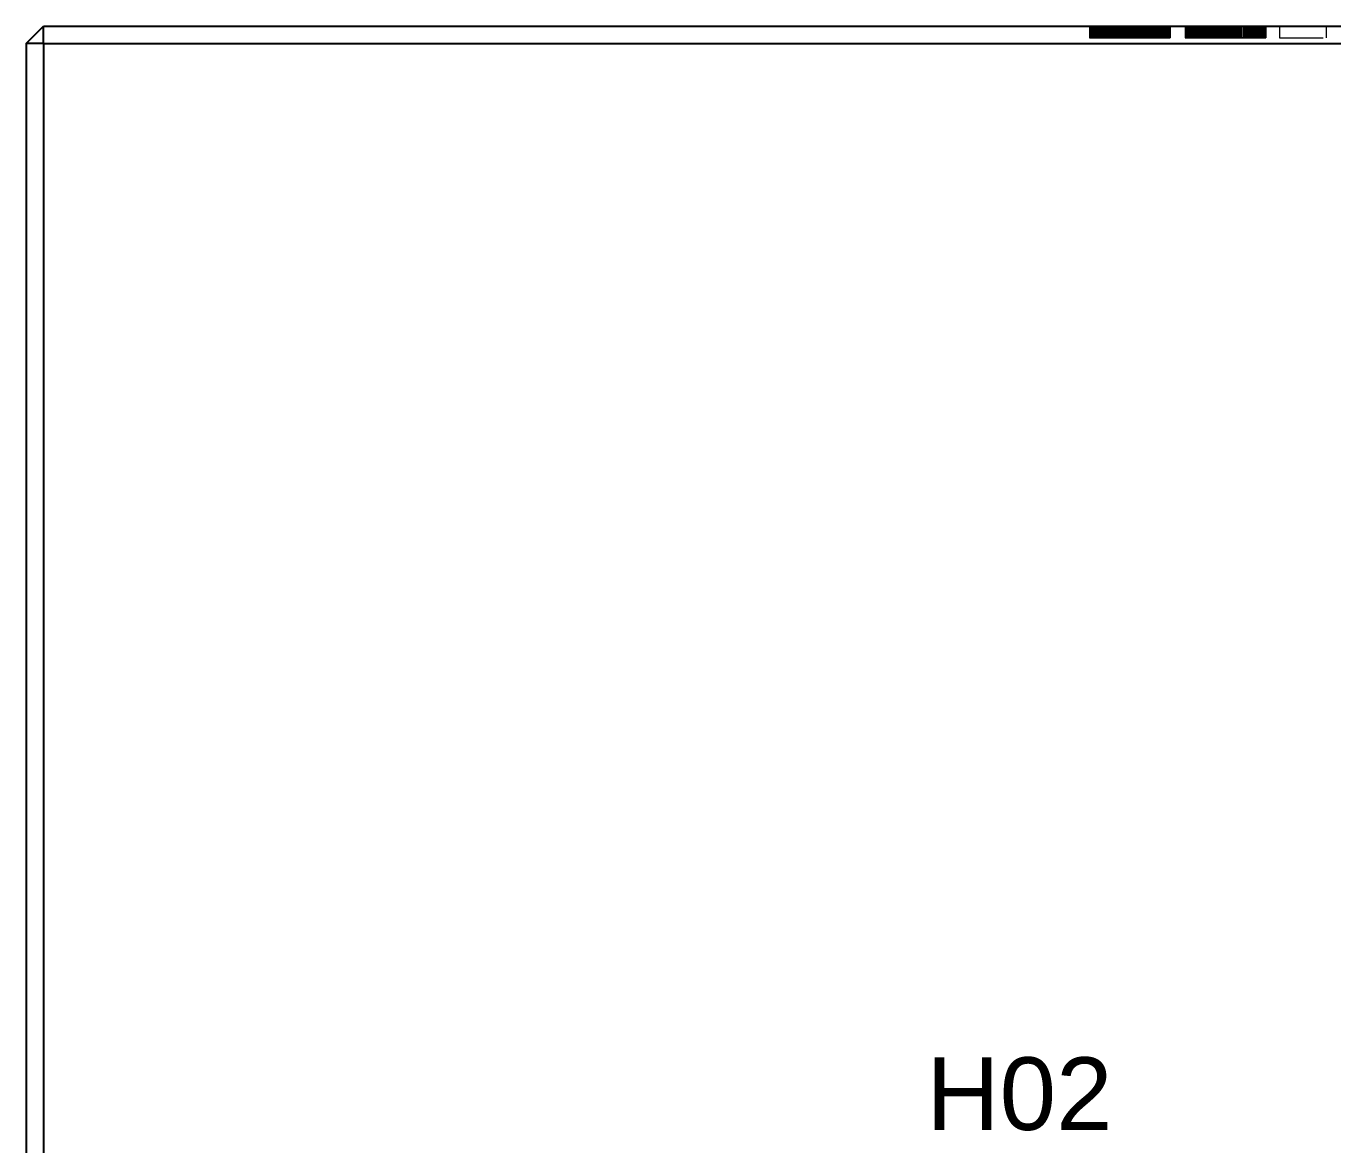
# Paper-space layout '04_孔表及加工说明' of a CAD drawing. Header units: millimetres. Extents: x 8 to 412, y 8 to 289.
# Drawn here: x 63.21 to 108.21, y 168.49 to 207 of the extents above; entities that cross this region are included whole.
import ezdxf

# ---------------------------------------------------------------- set-up
doc = ezdxf.new("R2010")
doc.units = ezdxf.units.MM
doc.linetypes.add('WP_HIDDEN', pattern=[2.3, 1.5, -0.8])
for name, color, linetype, lineweight in [('ANNOTATIONS', 7, 'CONTINUOUS', 18), ('HIDDEN', 7, 'WP_HIDDEN', 13), ('VISIBLE', 7, 'CONTINUOUS', 25)]:
    doc.layers.add(name, color=color, linetype=linetype, lineweight=lineweight)
doc.styles.add('CJK', font='Arial Unicode.ttf')

psp = doc.layouts.new('04_孔表及加工说明')

# ---------------------------------------------------------------- linework, layer by layer
at = {"layer": 'HIDDEN'}
for points in [[(99.826, 207), (100.348, 207)], [(99.834, 207), (99.826, 207)], [(99.826, 207), (99.826, 206.6)], [(99.844, 207), (99.834, 207)], [(99.834, 207), (99.834, 206.6)], [(99.857, 207), (99.844, 207)], [(99.844, 207), (99.844, 206.6)], [(99.872, 207), (99.857, 207)], [(99.857, 207), (99.857, 206.6)], [(99.89, 207), (99.872, 207)], [(99.872, 207), (99.872, 206.6)], [(99.878, 207), (99.906, 207)], [(100.4, 207), (99.878, 207)], [(99.878, 207), (99.878, 206.6)], [(99.91, 207), (99.89, 207)], [(99.89, 207), (99.89, 206.6)], [(99.906, 207), (99.941, 207)], [(99.906, 207), (99.906, 206.6)], [(99.932, 207), (99.91, 207)], [(99.91, 207), (99.91, 206.6)], [(99.958, 207), (99.932, 207)], [(99.932, 207), (99.932, 206.6)], [(99.941, 207), (99.962, 207)], [(99.941, 207), (99.941, 206.6)], [(99.985, 207), (99.958, 207)], [(99.958, 207), (99.958, 206.6)], [(99.962, 207), (99.984, 207)], [(99.962, 207), (99.962, 206.6)], [(99.984, 207), (100.009, 207)], [(99.984, 207), (99.984, 206.6)], [(100.015, 207), (99.985, 207)], [(99.985, 207), (99.985, 206.6)], [(100.009, 207), (100.035, 207)], [(100.009, 207), (100.009, 206.6)], [(100.048, 207), (100.015, 207)], [(100.015, 207), (100.015, 206.6)], [(100.035, 207), (100.063, 207)], [(100.035, 207), (100.035, 206.6)], [(100.083, 207), (100.048, 207)], [(100.048, 207), (100.048, 206.6)], [(100.063, 207), (100.093, 207)], [(100.063, 207), (100.063, 206.6)], [(100.12, 207), (100.083, 207)], [(100.083, 207), (100.083, 206.6)], [(100.093, 207), (100.125, 207)], [(100.093, 207), (100.093, 206.6)], [(100.16, 207), (100.12, 207)], [(100.12, 207), (100.12, 206.6)], [(100.125, 207), (100.159, 207)], [(100.125, 207), (100.125, 206.6)], [(100.159, 207), (100.194, 207)], [(100.159, 207), (100.159, 206.6)], [(100.203, 207), (100.16, 207)], [(100.16, 207), (100.16, 206.6)], [(100.194, 207), (100.232, 207)], [(100.194, 207), (100.194, 206.6)], [(100.248, 207), (100.203, 207)], [(100.203, 207), (100.203, 206.6)], [(100.232, 207), (100.272, 207)], [(100.232, 207), (100.232, 206.6)], [(100.295, 207), (100.248, 207)], [(100.248, 207), (100.248, 206.6)], [(100.272, 207), (100.313, 207)], [(100.272, 207), (100.272, 206.6)], [(100.343, 207), (100.295, 207)], [(100.295, 207), (100.295, 206.6)], [(100.313, 207), (100.356, 207)], [(100.313, 207), (100.313, 206.6)], [(100.393, 207), (100.343, 207)], [(100.343, 207), (100.343, 206.6)], [(100.348, 207), (100.372, 207)], [(100.348, 207), (100.348, 206.6)], [(100.356, 207), (100.4, 207)], [(100.356, 207), (100.356, 206.6)], [(100.372, 207), (100.401, 207)], [(100.372, 207), (100.372, 206.6)], [(100.444, 207), (100.393, 207)], [(100.393, 207), (100.393, 206.6)], [(100.4, 207), (100.446, 207)], [(100.417, 207), (100.4, 207)], [(100.4, 207), (100.4, 206.6)], [(100.4, 207), (100.4, 206.6)], [(100.401, 207), (100.433, 207)], [(100.401, 207), (100.401, 206.6)], [(100.438, 207), (100.417, 207)], [(100.417, 207), (100.417, 206.6)], [(100.433, 207), (100.469, 207)], [(100.433, 207), (100.433, 206.6)], [(100.464, 207), (100.438, 207)], [(100.438, 207), (100.438, 206.6)], [(100.497, 207), (100.444, 207)], [(100.444, 207), (100.444, 206.6)], [(100.446, 207), (100.493, 207)], [(100.446, 207), (100.446, 206.6)], [(100.494, 207), (100.464, 207)], [(100.464, 207), (100.464, 206.6)], [(100.469, 207), (100.509, 207)], [(100.469, 207), (100.469, 206.6)], [(100.493, 207), (100.541, 207)], [(100.493, 207), (100.493, 206.6)], [(100.529, 207), (100.494, 207)], [(100.494, 207), (100.494, 206.6)], [(100.552, 207), (100.497, 207)], [(100.497, 207), (100.497, 206.6)], [(100.509, 207), (100.554, 207)], [(100.509, 207), (100.509, 206.6)], [(100.568, 207), (100.529, 207)], [(100.529, 207), (100.529, 206.6)], [(100.541, 207), (100.591, 207)], [(100.541, 207), (100.541, 206.6)], [(100.608, 207), (100.552, 207)], [(100.552, 207), (100.552, 206.6)], [(100.554, 207), (100.602, 207)], [(100.554, 207), (100.554, 206.6)], [(100.612, 207), (100.568, 207)], [(100.568, 207), (100.568, 206.6)], [(100.591, 207), (100.641, 207)], [(100.591, 207), (100.591, 206.6)], [(100.602, 207), (100.654, 207)], [(100.602, 207), (100.602, 206.6)], [(100.665, 207), (100.608, 207)], [(100.608, 207), (100.608, 206.6)], [(100.661, 207), (100.612, 207)], [(100.612, 207), (100.612, 206.6)], [(100.641, 207), (100.693, 207)], [(100.641, 207), (100.641, 206.6)], [(100.654, 207), (100.709, 207)], [(100.654, 207), (100.654, 206.6)], [(100.713, 207), (100.661, 207)], [(100.661, 207), (100.661, 206.6)], [(100.724, 207), (100.665, 207)], [(100.665, 207), (100.665, 206.6)], [(100.693, 207), (100.747, 207)], [(100.693, 207), (100.693, 206.6)], [(100.709, 207), (100.767, 207)], [(100.709, 207), (100.709, 206.6)], [(100.769, 207), (100.713, 207)], [(100.713, 207), (100.713, 206.6)], [(100.784, 207), (100.724, 207)], [(100.724, 207), (100.724, 206.6)], [(100.747, 207), (100.801, 207)], [(100.747, 207), (100.747, 206.6)], [(100.767, 207), (100.829, 207)], [(100.767, 207), (100.767, 206.6)], [(100.827, 207), (100.769, 207)], [(100.769, 207), (100.769, 206.6)], [(100.846, 207), (100.784, 207)], [(100.784, 207), (100.784, 206.6)], [(100.801, 207), (100.857, 207)], [(100.801, 207), (100.801, 206.6)], [(100.889, 207), (100.827, 207)], [(100.827, 207), (100.827, 206.6)], [(100.829, 207), (100.893, 207)], [(100.829, 207), (100.829, 206.6)], [(100.909, 207), (100.846, 207)], [(100.846, 207), (100.846, 206.6)], [(100.855, 207), (100.913, 207)], [(100.961, 207), (100.855, 207)], [(100.855, 207), (100.855, 206.6)], [(100.857, 207), (100.915, 207)], [(100.857, 207), (100.857, 206.6)], [(100.954, 207), (100.889, 207)], [(100.889, 207), (100.889, 206.6)], [(100.893, 207), (100.96, 207)], [(100.893, 207), (100.893, 206.6)], [(100.974, 207), (100.909, 207)], [(100.909, 207), (100.909, 206.6)], [(100.913, 207), (100.997, 207)], [(100.913, 207), (100.913, 206.6)], [(100.915, 207), (101.033, 207)], [(100.915, 207), (100.915, 206.6)], [(101.022, 207), (100.954, 207)], [(100.954, 207), (100.954, 206.6)], [(100.96, 207), (101.031, 207)], [(100.96, 207), (100.96, 206.6)], [(101.057, 207), (100.961, 207)], [(100.961, 207), (100.961, 206.6)], [(101.04, 207), (100.974, 207)], [(100.974, 207), (100.974, 206.6)], [(100.997, 207), (101.079, 207)], [(100.997, 207), (100.997, 206.6)], [(101.094, 207), (101.022, 207)], [(101.022, 207), (101.022, 206.6)], [(101.031, 207), (101.104, 207)], [(101.031, 207), (101.031, 206.6)], [(101.033, 207), (101.157, 207)], [(101.033, 207), (101.033, 206.6)], [(101.108, 207), (101.04, 207)], [(101.04, 207), (101.04, 206.6)], [(101.145, 207), (101.057, 207)], [(101.057, 207), (101.057, 206.6)], [(101.079, 207), (101.16, 207)], [(101.079, 207), (101.079, 206.6)], [(101.168, 207), (101.094, 207)], [(101.094, 207), (101.094, 206.6)], [(101.104, 207), (101.18, 207)], [(101.104, 207), (101.104, 206.6)], [(101.177, 207), (101.108, 207)], [(101.108, 207), (101.108, 206.6)], [(101.223, 207), (101.145, 207)], [(101.145, 207), (101.145, 206.6)], [(101.157, 207), (101.243, 207)], [(101.157, 207), (101.157, 206.6)], [(101.16, 207), (101.238, 207)], [(101.16, 207), (101.16, 206.6)], [(101.243, 207), (101.168, 207)], [(101.168, 207), (101.168, 206.6)], [(101.254, 207), (101.177, 207)], [(101.177, 207), (101.177, 206.6)], [(101.18, 207), (101.27, 207)], [(101.18, 207), (101.18, 206.6)], [(101.312, 207), (101.223, 207)], [(101.223, 207), (101.223, 206.6)], [(101.238, 207), (101.314, 207)], [(101.238, 207), (101.238, 206.6)], [(101.243, 207), (101.327, 207)], [(101.315, 207), (101.243, 207)], [(101.243, 207), (101.243, 206.6)], [(101.243, 207), (101.243, 206.6)], [(101.329, 207), (101.254, 207)], [(101.254, 207), (101.254, 206.6)], [(101.27, 207), (101.357, 207)], [(101.27, 207), (101.27, 206.6)], [(101.396, 207), (101.312, 207)], [(101.312, 207), (101.312, 206.6)], [(101.314, 207), (101.388, 207)], [(101.314, 207), (101.314, 206.6)], [(101.383, 207), (101.315, 207)], [(101.315, 207), (101.315, 206.6)], [(101.327, 207), (101.41, 207)], [(101.327, 207), (101.327, 206.6)], [(101.402, 207), (101.329, 207)], [(101.329, 207), (101.329, 206.6)], [(101.357, 207), (101.44, 207)], [(101.357, 207), (101.357, 206.6)], [(101.447, 207), (101.383, 207)], [(101.383, 207), (101.383, 206.6)], [(101.388, 207), (101.46, 207)], [(101.388, 207), (101.388, 206.6)], [(101.477, 207), (101.396, 207)], [(101.396, 207), (101.396, 206.6)], [(101.474, 207), (101.402, 207)], [(101.402, 207), (101.402, 206.6)], [(101.41, 207), (101.491, 207)], [(101.41, 207), (101.41, 206.6)], [(101.44, 207), (101.519, 207)], [(101.44, 207), (101.44, 206.6)], [(101.508, 207), (101.447, 207)], [(101.447, 207), (101.447, 206.6)], [(101.46, 207), (101.529, 207)], [(101.46, 207), (101.46, 206.6)], [(101.544, 207), (101.474, 207)], [(101.474, 207), (101.474, 206.6)], [(101.554, 207), (101.477, 207)], [(101.477, 207), (101.477, 206.6)], [(101.491, 207), (101.57, 207)], [(101.491, 207), (101.491, 206.6)], [(101.565, 207), (101.508, 207)], [(101.508, 207), (101.508, 206.6)], [(101.519, 207), (101.595, 207)], [(101.519, 207), (101.519, 206.6)], [(101.529, 207), (101.597, 207)], [(101.529, 207), (101.529, 206.6)], [(101.612, 207), (101.544, 207)], [(101.544, 207), (101.544, 206.6)], [(101.626, 207), (101.554, 207)], [(101.554, 207), (101.554, 206.6)], [(101.619, 207), (101.565, 207)], [(101.565, 207), (101.565, 206.6)], [(101.57, 207), (101.647, 207)], [(101.57, 207), (101.57, 206.6)], [(101.595, 207), (101.667, 207)], [(101.595, 207), (101.595, 206.6)], [(101.597, 207), (101.629, 207)], [(101.597, 207), (101.597, 206.6)], [(101.679, 207), (101.612, 207)], [(101.612, 207), (101.612, 206.6)], [(101.67, 207), (101.619, 207)], [(101.619, 207), (101.619, 206.6)], [(101.695, 207), (101.626, 207)], [(101.626, 207), (101.626, 206.6)], [(101.629, 207), (101.66, 207)], [(101.629, 207), (101.629, 206.6)], [(101.647, 207), (101.723, 207)], [(101.647, 207), (101.647, 206.6)], [(101.66, 207), (101.688, 207)], [(101.66, 207), (101.66, 206.6)], [(101.667, 207), (101.736, 207)], [(101.667, 207), (101.667, 206.6)], [(101.715, 207), (101.67, 207)], [(101.67, 207), (101.67, 206.6)], [(101.743, 207), (101.679, 207)], [(101.679, 207), (101.679, 206.6)], [(101.688, 207), (101.714, 207)], [(101.688, 207), (101.688, 206.6)], [(101.76, 207), (101.695, 207)], [(101.695, 207), (101.695, 206.6)], [(101.714, 207), (101.738, 207)], [(101.714, 207), (101.714, 206.6)], [(101.755, 207), (101.715, 207)], [(101.715, 207), (101.715, 206.6)], [(101.723, 207), (101.797, 207)], [(101.723, 207), (101.723, 206.6)], [(101.736, 207), (101.801, 207)], [(101.736, 207), (101.736, 206.6)], [(101.738, 207), (101.76, 207)], [(101.738, 207), (101.738, 206.6)], [(101.807, 207), (101.743, 207)], [(101.743, 207), (101.743, 206.6)], [(101.788, 207), (101.755, 207)], [(101.755, 207), (101.755, 206.6)], [(101.76, 207), (101.779, 207)], [(101.82, 207), (101.76, 207)], [(101.76, 207), (101.76, 206.6)], [(101.779, 207), (101.797, 207)], [(101.779, 207), (101.779, 206.6)], [(101.815, 207), (101.788, 207)], [(101.788, 207), (101.788, 206.6)], [(101.797, 207), (101.868, 207)], [(101.797, 207), (101.813, 207)], [(101.797, 207), (101.797, 206.6)], [(101.801, 207), (101.861, 207)], [(101.801, 207), (101.801, 206.6)], [(101.868, 207), (101.807, 207)], [(101.807, 207), (101.807, 206.6)], [(101.813, 207), (101.826, 207)], [(101.813, 207), (101.813, 206.6)], [(101.814, 207), (101.906, 207)], [(101.885, 207), (101.814, 207)], [(101.814, 207), (101.814, 206.6)], [(101.836, 207), (101.815, 207)], [(101.815, 207), (101.815, 206.6)], [(101.875, 207), (101.82, 207)], [(101.82, 207), (101.82, 206.6)], [(101.826, 207), (101.847, 207)], [(101.826, 207), (101.826, 206.6)], [(101.852, 207), (101.836, 207)], [(101.836, 207), (101.836, 206.6)], [(101.847, 207), (101.86, 207)], [(101.847, 207), (101.847, 206.6)], [(101.861, 207), (101.852, 207)], [(101.852, 207), (101.852, 206.6)], [(101.86, 207), (101.864, 207)], [(101.86, 207), (101.86, 206.6)], [(101.864, 207), (101.861, 207)], [(101.861, 207), (101.912, 207)], [(101.861, 207), (101.861, 206.6)], [(101.861, 207), (101.861, 206.6)], [(101.864, 207), (101.864, 206.6)], [(101.928, 207), (101.868, 207)], [(101.868, 207), (101.935, 207)], [(101.868, 207), (101.868, 206.6)], [(101.868, 207), (101.868, 206.6)], [(101.923, 207), (101.875, 207)], [(101.875, 207), (101.875, 206.6)], [(101.951, 207), (101.885, 207)], [(101.885, 207), (101.885, 206.6)], [(101.906, 207), (101.992, 207)], [(101.906, 207), (101.906, 206.6)], [(101.912, 207), (101.956, 207)], [(101.912, 207), (101.912, 206.6)], [(101.963, 207), (101.923, 207)], [(101.923, 207), (101.923, 206.6)], [(101.987, 207), (101.928, 207)], [(101.928, 207), (101.928, 206.6)], [(101.935, 207), (101.997, 207)], [(101.935, 207), (101.935, 206.6)], [(102.012, 207), (101.951, 207)], [(101.951, 207), (101.951, 206.6)], [(101.956, 207), (101.992, 207)], [(101.956, 207), (101.956, 206.6)], [(101.996, 207), (101.963, 207)], [(101.963, 207), (101.963, 206.6)], [(102.043, 207), (101.987, 207)], [(101.987, 207), (101.987, 206.6)], [(101.992, 207), (102.073, 207)], [(101.992, 207), (102.019, 207)], [(101.992, 207), (101.992, 206.6)], [(101.992, 207), (101.992, 206.6)], [(102.022, 207), (101.996, 207)], [(101.996, 207), (101.996, 206.6)], [(101.997, 207), (102.055, 207)], [(101.997, 207), (101.997, 206.6)], [(102.069, 207), (102.012, 207)], [(102.012, 207), (102.012, 206.6)], [(102.019, 207), (102.039, 207)], [(102.019, 207), (102.019, 206.6)], [(102.04, 207), (102.022, 207)], [(102.022, 207), (102.022, 206.6)], [(102.039, 207), (102.051, 207)], [(102.039, 207), (102.039, 206.6)], [(102.051, 207), (102.04, 207)], [(102.04, 207), (102.04, 206.6)], [(102.098, 207), (102.043, 207)], [(102.043, 207), (102.043, 206.6)], [(102.055, 207), (102.051, 207)], [(102.051, 207), (102.055, 207)], [(102.051, 207), (102.051, 206.6)], [(102.051, 207), (102.051, 206.6)], [(102.055, 207), (102.109, 207)], [(102.055, 207), (102.055, 206.6)], [(102.055, 207), (102.055, 206.6)], [(102.121, 207), (102.069, 207)], [(102.069, 207), (102.069, 206.6)], [(102.073, 207), (102.149, 207)], [(102.073, 207), (102.073, 206.6)], [(102.151, 207), (102.098, 207)], [(102.098, 207), (102.098, 206.6)], [(102.109, 207), (102.159, 207)], [(102.109, 207), (102.109, 206.6)], [(102.169, 207), (102.121, 207)], [(102.121, 207), (102.121, 206.6)], [(102.149, 207), (102.22, 207)], [(102.149, 207), (102.149, 206.6)], [(102.203, 207), (102.151, 207)], [(102.151, 207), (102.151, 206.6)], [(102.159, 207), (102.204, 207)], [(102.159, 207), (102.159, 206.6)], [(102.213, 207), (102.169, 207)], [(102.169, 207), (102.169, 206.6)], [(102.252, 207), (102.203, 207)], [(102.203, 207), (102.203, 206.6)], [(102.204, 207), (102.245, 207)], [(102.204, 207), (102.204, 206.6)], [(102.252, 207), (102.213, 207)], [(102.213, 207), (102.213, 206.6)], [(102.22, 207), (102.285, 207)], [(102.22, 207), (102.22, 206.6)], [(102.245, 207), (102.281, 207)], [(102.245, 207), (102.245, 206.6)], [(102.298, 207), (102.252, 207)], [(102.287, 207), (102.252, 207)], [(102.252, 207), (102.252, 206.6)], [(102.252, 207), (102.252, 206.6)], [(102.281, 207), (102.313, 207)], [(102.281, 207), (102.281, 206.6)], [(102.285, 207), (102.345, 207)], [(102.285, 207), (102.285, 206.6)], [(102.317, 207), (102.287, 207)], [(102.287, 207), (102.287, 206.6)], [(102.341, 207), (102.298, 207)], [(102.298, 207), (102.298, 206.6)], [(102.313, 207), (102.339, 207)], [(102.313, 207), (102.313, 206.6)], [(102.342, 207), (102.317, 207)], [(102.317, 207), (102.317, 206.6)], [(102.339, 207), (102.361, 207)], [(102.339, 207), (102.339, 206.6)], [(102.38, 207), (102.341, 207)], [(102.341, 207), (102.341, 206.6)], [(102.363, 207), (102.342, 207)], [(102.342, 207), (102.342, 206.6)], [(102.345, 207), (102.4, 207)], [(102.345, 207), (102.345, 206.6)], [(102.361, 207), (102.378, 207)], [(102.361, 207), (102.361, 206.6)], [(102.379, 207), (102.363, 207)], [(102.363, 207), (102.363, 206.6)], [(102.378, 207), (102.39, 207)], [(102.378, 207), (102.378, 206.6)], [(102.391, 207), (102.379, 207)], [(102.379, 207), (102.379, 206.6)], [(102.417, 207), (102.38, 207)], [(102.38, 207), (102.38, 206.6)], [(102.39, 207), (102.398, 207)], [(102.39, 207), (102.39, 206.6)], [(102.398, 207), (102.391, 207)], [(102.391, 207), (102.391, 206.6)], [(102.4, 207), (102.398, 207)], [(102.398, 207), (102.4, 207)], [(102.398, 207), (102.398, 206.6)], [(102.398, 207), (102.398, 206.6)], [(102.4, 207), (102.449, 207)], [(102.4, 207), (102.4, 206.6)], [(102.45, 207), (102.417, 207)], [(102.417, 207), (102.417, 206.6)], [(102.449, 207), (102.491, 207)], [(102.449, 207), (102.449, 206.6)], [(102.48, 207), (102.45, 207)], [(102.45, 207), (102.45, 206.6)], [(102.507, 207), (102.48, 207)], [(102.48, 207), (102.48, 206.6)], [(102.491, 207), (102.527, 207)], [(102.491, 207), (102.491, 206.6)], [(102.531, 207), (102.507, 207)], [(102.507, 207), (102.507, 206.6)], [(102.527, 207), (102.557, 207)], [(102.527, 207), (102.527, 206.6)], [(102.552, 207), (102.531, 207)], [(102.531, 207), (102.531, 206.6)], [(102.569, 207), (102.552, 207)], [(102.552, 207), (102.552, 206.6)], [(102.557, 207), (102.579, 207)], [(102.557, 207), (102.557, 206.6)], [(102.583, 207), (102.569, 207)], [(102.569, 207), (102.569, 206.6)], [(102.579, 207), (102.596, 207)], [(102.579, 207), (102.579, 206.6)], [(102.594, 207), (102.583, 207)], [(102.583, 207), (102.583, 206.6)], [(102.602, 207), (102.594, 207)], [(102.594, 207), (102.594, 206.6)], [(102.596, 207), (102.605, 207)], [(102.596, 207), (102.596, 206.6)], [(102.607, 207), (102.602, 207)], [(102.602, 207), (102.602, 206.6)], [(102.605, 207), (102.609, 207)], [(102.605, 207), (102.605, 206.6)], [(102.609, 207), (102.607, 207)], [(102.607, 207), (102.607, 206.6)], [(102.609, 207), (102.609, 206.6)], [(103.125, 207), (103.127, 207)], [(103.126, 207), (103.125, 207)], [(103.125, 207), (103.125, 206.6)], [(103.131, 207), (103.126, 207)], [(103.126, 207), (103.126, 206.6)], [(103.127, 207), (103.134, 207)], [(103.127, 207), (103.127, 206.6)], [(103.139, 207), (103.131, 207)], [(103.131, 207), (103.131, 206.6)], [(103.134, 207), (103.146, 207)], [(103.134, 207), (103.134, 206.6)], [(103.151, 207), (103.139, 207)], [(103.139, 207), (103.139, 206.6)], [(103.146, 207), (103.163, 207)], [(103.146, 207), (103.146, 206.6)], [(103.166, 207), (103.151, 207)], [(103.151, 207), (103.151, 206.6)], [(103.163, 207), (103.185, 207)], [(103.163, 207), (103.163, 206.6)], [(103.184, 207), (103.166, 207)], [(103.166, 207), (103.166, 206.6)], [(103.205, 207), (103.184, 207)], [(103.184, 207), (103.184, 206.6)], [(103.185, 207), (103.212, 207)], [(103.185, 207), (103.185, 206.6)], [(103.23, 207), (103.205, 207)], [(103.205, 207), (103.205, 206.6)], [(103.212, 207), (103.243, 207)], [(103.212, 207), (103.212, 206.6)], [(103.258, 207), (103.23, 207)], [(103.23, 207), (103.23, 206.6)], [(103.243, 207), (103.28, 207)], [(103.243, 207), (103.243, 206.6)], [(103.289, 207), (103.258, 207)], [(103.258, 207), (103.258, 206.6)], [(103.28, 207), (103.321, 207)], [(103.28, 207), (103.28, 206.6)], [(103.323, 207), (103.289, 207)], [(103.289, 207), (103.289, 206.6)], [(103.321, 207), (103.367, 207)], [(103.321, 207), (103.321, 206.6)], [(103.361, 207), (103.323, 207)], [(103.323, 207), (103.323, 206.6)], [(103.402, 207), (103.361, 207)], [(103.361, 207), (103.361, 206.6)], [(103.367, 207), (103.417, 207)], [(103.367, 207), (103.367, 206.6)], [(103.446, 207), (103.402, 207)], [(103.402, 207), (103.402, 206.6)], [(103.417, 207), (103.472, 207)], [(103.417, 207), (103.417, 206.6)], [(103.494, 207), (103.446, 207)], [(103.446, 207), (103.446, 206.6)], [(103.472, 207), (103.532, 207)], [(103.472, 207), (103.472, 206.6)], [(103.545, 207), (103.494, 207)], [(103.494, 207), (103.494, 206.6)], [(103.532, 207), (103.597, 207)], [(103.532, 207), (103.532, 206.6)], [(103.59, 207), (103.545, 207)], [(103.545, 207), (103.545, 206.6)], [(103.637, 207), (103.59, 207)], [(103.59, 207), (103.59, 206.6)], [(103.597, 207), (103.666, 207)], [(103.597, 207), (103.597, 206.6)], [(103.686, 207), (103.637, 207)], [(103.637, 207), (103.637, 206.6)], [(103.661, 207), (103.665, 207)], [(103.661, 207), (103.661, 206.6)], [(103.665, 207), (103.661, 207)], [(103.665, 207), (103.676, 207)], [(103.665, 207), (103.665, 206.6)], [(103.665, 207), (103.665, 206.6)], [(103.678, 207), (103.665, 207)], [(103.666, 207), (103.741, 207)], [(103.666, 207), (103.666, 206.6)], [(103.676, 207), (103.685, 207)], [(103.676, 207), (103.676, 206.6)], [(103.678, 207), (103.678, 206.6)], [(103.687, 207), (103.678, 207)], [(103.685, 207), (103.695, 207)], [(103.685, 207), (103.685, 206.6)], [(103.737, 207), (103.686, 207)], [(103.686, 207), (103.686, 206.6)], [(103.687, 207), (103.687, 206.6)], [(103.699, 207), (103.687, 207)], [(103.695, 207), (103.708, 207)], [(103.695, 207), (103.695, 206.6)], [(103.699, 207), (103.699, 206.6)], [(103.712, 207), (103.699, 207)], [(103.708, 207), (103.722, 207)], [(103.708, 207), (103.708, 206.6)], [(103.712, 207), (103.712, 206.6)], [(103.728, 207), (103.712, 207)], [(103.722, 207), (103.738, 207)], [(103.722, 207), (103.722, 206.6)], [(103.728, 207), (103.728, 206.6)], [(103.746, 207), (103.728, 207)], [(103.79, 207), (103.737, 207)], [(103.737, 207), (103.737, 206.6)], [(103.738, 207), (103.757, 207)], [(103.738, 207), (103.738, 206.6)], [(103.741, 207), (103.819, 207)], [(103.741, 207), (103.741, 206.6)], [(103.746, 207), (103.746, 206.6)], [(103.766, 207), (103.746, 207)], [(103.757, 207), (103.777, 207)], [(103.757, 207), (103.757, 206.6)], [(103.766, 207), (103.766, 206.6)], [(103.788, 207), (103.766, 207)], [(103.777, 207), (103.799, 207)], [(103.777, 207), (103.777, 206.6)], [(103.788, 207), (103.788, 206.6)], [(103.813, 207), (103.788, 207)], [(103.845, 207), (103.79, 207)], [(103.79, 207), (103.79, 206.6)], [(103.799, 207), (103.823, 207)], [(103.799, 207), (103.799, 206.6)], [(103.813, 207), (103.813, 206.6)], [(103.839, 207), (103.813, 207)], [(103.819, 207), (103.903, 207)], [(103.819, 207), (103.819, 206.6)], [(103.823, 207), (103.848, 207)], [(103.823, 207), (103.823, 206.6)], [(103.839, 207), (103.839, 206.6)], [(103.867, 207), (103.839, 207)], [(103.902, 207), (103.845, 207)], [(103.845, 207), (103.845, 206.6)], [(103.848, 207), (103.876, 207)], [(103.848, 207), (103.848, 206.6)], [(103.867, 207), (103.867, 206.6)], [(103.898, 207), (103.867, 207)], [(103.876, 207), (103.906, 207)], [(103.876, 207), (103.876, 206.6)], [(103.898, 207), (103.898, 206.6)], [(103.93, 207), (103.898, 207)], [(103.962, 207), (103.902, 207)], [(103.902, 207), (103.902, 206.6)], [(103.903, 207), (103.992, 207)], [(103.903, 207), (103.903, 206.6)], [(103.906, 207), (103.906, 206.6)], [(103.906, 207), (103.969, 207)], [(103.93, 207), (103.93, 206.6)], [(103.986, 207), (103.93, 207)], [(104.023, 207), (103.962, 207)], [(103.962, 207), (103.962, 206.6)], [(103.969, 207), (104.002, 207)], [(103.969, 207), (103.969, 206.6)], [(103.986, 207), (103.986, 206.6)], [(104.016, 207), (103.986, 207)], [(103.992, 207), (104.086, 207)], [(103.992, 207), (103.992, 206.6)], [(104.002, 207), (104.035, 207)], [(104.002, 207), (104.002, 206.6)], [(104.016, 207), (104.016, 206.6)], [(104.047, 207), (104.016, 207)], [(104.086, 207), (104.023, 207)], [(104.023, 207), (104.023, 206.6)], [(104.035, 207), (104.07, 207)], [(104.035, 207), (104.035, 206.6)], [(104.047, 207), (104.047, 206.6)], [(104.079, 207), (104.047, 207)], [(104.07, 207), (104.106, 207)], [(104.07, 207), (104.07, 206.6)], [(104.079, 207), (104.079, 206.6)], [(104.112, 207), (104.079, 207)], [(104.152, 207), (104.086, 207)], [(104.086, 207), (104.185, 207)], [(104.086, 207), (104.086, 206.6)], [(104.086, 207), (104.086, 206.6)], [(104.106, 207), (104.142, 207)], [(104.106, 207), (104.106, 206.6)], [(104.112, 207), (104.112, 206.6)], [(104.146, 207), (104.112, 207)], [(104.142, 207), (104.179, 207)], [(104.142, 207), (104.142, 206.6)], [(104.146, 207), (104.146, 206.6)], [(104.181, 207), (104.146, 207)], [(104.219, 207), (104.152, 207)], [(104.152, 207), (104.152, 206.6)], [(104.179, 207), (104.218, 207)], [(104.179, 207), (104.179, 206.6)], [(104.181, 207), (104.181, 206.6)], [(104.218, 207), (104.181, 207)], [(104.185, 207), (104.288, 207)], [(104.185, 207), (104.185, 206.6)], [(104.218, 207), (104.218, 206.6)], [(104.255, 207), (104.218, 207)], [(104.218, 207), (104.257, 207)], [(104.218, 207), (104.218, 206.6)], [(104.289, 207), (104.219, 207)], [(104.219, 207), (104.219, 206.6)], [(104.255, 207), (104.255, 206.6)], [(104.294, 207), (104.255, 207)], [(104.257, 207), (104.297, 207)], [(104.257, 207), (104.257, 206.6)], [(104.288, 207), (104.397, 207)], [(104.288, 207), (104.288, 206.6)], [(104.361, 207), (104.289, 207)], [(104.289, 207), (104.289, 206.6)], [(104.294, 207), (104.294, 206.6)], [(104.334, 207), (104.294, 207)], [(104.297, 207), (104.338, 207)], [(104.297, 207), (104.297, 206.6)], [(104.334, 207), (104.334, 206.6)], [(104.375, 207), (104.334, 207)], [(104.338, 207), (104.379, 207)], [(104.338, 207), (104.338, 206.6)], [(104.434, 207), (104.361, 207)], [(104.361, 207), (104.361, 206.6)], [(104.375, 207), (104.375, 206.6)], [(104.417, 207), (104.375, 207)], [(104.379, 207), (104.422, 207)], [(104.379, 207), (104.379, 206.6)], [(104.397, 207), (104.51, 207)], [(104.397, 207), (104.397, 206.6)], [(104.417, 207), (104.417, 206.6)], [(104.46, 207), (104.417, 207)], [(104.422, 207), (104.466, 207)], [(104.422, 207), (104.422, 206.6)], [(104.51, 207), (104.434, 207)], [(104.434, 207), (104.434, 206.6)], [(104.46, 207), (104.46, 206.6)], [(104.504, 207), (104.46, 207)], [(104.466, 207), (104.51, 207)], [(104.466, 207), (104.466, 206.6)], [(104.504, 207), (104.504, 206.6)], [(104.55, 207), (104.504, 207)], [(104.624, 207), (104.51, 207)], [(104.51, 207), (104.594, 207)], [(104.51, 207), (104.51, 206.6)], [(104.51, 207), (104.555, 207)], [(104.55, 207), (104.55, 206.6)], [(104.594, 207), (104.55, 207)], [(104.555, 207), (104.598, 207)], [(104.555, 207), (104.555, 206.6)], [(104.594, 207), (104.676, 207)], [(104.594, 207), (104.594, 206.6)], [(104.594, 207), (104.594, 206.6)], [(104.637, 207), (104.594, 207)], [(104.598, 207), (104.641, 207)], [(104.598, 207), (104.598, 206.6)], [(104.733, 207), (104.624, 207)], [(104.624, 207), (104.624, 206.6)], [(104.637, 207), (104.637, 206.6)], [(104.679, 207), (104.637, 207)], [(104.641, 207), (104.683, 207)], [(104.641, 207), (104.641, 206.6)], [(104.676, 207), (104.755, 207)], [(104.676, 207), (104.676, 206.6)], [(104.679, 207), (104.679, 206.6)], [(104.721, 207), (104.679, 207)], [(104.683, 207), (104.724, 207)], [(104.683, 207), (104.683, 206.6)], [(104.721, 207), (104.721, 206.6)], [(104.761, 207), (104.721, 207)], [(104.724, 207), (104.764, 207)], [(104.724, 207), (104.724, 206.6)], [(104.838, 207), (104.733, 207)], [(104.733, 207), (104.733, 206.6)], [(104.755, 207), (104.831, 207)], [(104.755, 207), (104.755, 206.6)], [(104.761, 207), (104.761, 206.6)], [(104.801, 207), (104.761, 207)], [(104.764, 207), (104.803, 207)], [(104.764, 207), (104.764, 206.6)], [(104.801, 207), (104.801, 206.6)], [(104.839, 207), (104.801, 207)], [(104.803, 207), (104.841, 207)], [(104.803, 207), (104.803, 206.6)], [(104.831, 207), (104.905, 207)], [(104.831, 207), (104.831, 206.6)], [(104.937, 207), (104.838, 207)], [(104.838, 207), (104.838, 206.6)], [(104.839, 207), (104.839, 206.6)], [(104.877, 207), (104.839, 207)], [(104.841, 207), (104.878, 207)], [(104.841, 207), (104.841, 206.6)], [(104.877, 207), (104.877, 206.6)], [(104.914, 207), (104.877, 207)], [(104.878, 207), (104.915, 207)], [(104.878, 207), (104.878, 206.6)], [(104.905, 207), (104.976, 207)], [(104.905, 207), (104.905, 206.6)], [(104.914, 207), (104.914, 206.6)], [(104.95, 207), (104.914, 207)], [(104.915, 207), (104.95, 207)], [(104.915, 207), (104.915, 206.6)], [(105.031, 207), (104.937, 207)], [(104.937, 207), (104.937, 206.6)], [(104.95, 207), (104.95, 206.6)], [(104.985, 207), (104.95, 207)], [(104.95, 207), (104.985, 207)], [(104.95, 207), (104.95, 206.6)], [(104.976, 207), (105.044, 207)], [(104.976, 207), (104.976, 206.6)], [(104.985, 207), (104.985, 206.6)], [(105.018, 207), (104.985, 207)], [(104.985, 207), (105.019, 207)], [(104.985, 207), (104.985, 206.6)], [(105.018, 207), (105.018, 206.6)], [(105.051, 207), (105.018, 207)], [(105.019, 207), (105.051, 207)], [(105.019, 207), (105.019, 206.6)], [(105.12, 207), (105.031, 207)], [(105.031, 207), (105.031, 206.6)], [(105.044, 207), (105.11, 207)], [(105.044, 207), (105.044, 206.6)], [(105.051, 207), (105.051, 206.6)], [(105.114, 207), (105.051, 207)], [(105.051, 207), (105.114, 207)], [(105.051, 207), (105.051, 206.6)], [(105.11, 207), (105.173, 207)], [(105.11, 207), (105.11, 206.6)], [(105.114, 207), (105.114, 206.6)], [(105.144, 207), (105.114, 207)], [(105.204, 207), (105.12, 207)], [(105.12, 207), (105.12, 206.6)], [(105.144, 207), (105.144, 206.6)], [(105.172, 207), (105.144, 207)], [(105.172, 207), (105.172, 206.6)], [(105.198, 207), (105.172, 207)], [(105.173, 207), (105.234, 207)], [(105.173, 207), (105.173, 206.6)], [(105.198, 207), (105.198, 206.6)], [(105.222, 207), (105.198, 207)], [(105.283, 207), (105.204, 207)], [(105.204, 207), (105.204, 206.6)], [(105.222, 207), (105.222, 206.6)], [(105.244, 207), (105.222, 207)], [(105.234, 207), (105.291, 207)], [(105.234, 207), (105.234, 206.6)], [(105.244, 207), (105.244, 206.6)], [(105.264, 207), (105.244, 207)], [(105.264, 207), (105.264, 206.6)], [(105.282, 207), (105.264, 207)], [(105.282, 207), (105.282, 206.6)], [(105.298, 207), (105.282, 207)], [(105.357, 207), (105.283, 207)], [(105.283, 207), (105.283, 206.6)], [(105.291, 207), (105.346, 207)], [(105.291, 207), (105.291, 206.6)], [(105.298, 207), (105.298, 206.6)], [(105.313, 207), (105.298, 207)], [(105.313, 207), (105.313, 206.6)], [(105.325, 207), (105.313, 207)], [(105.325, 207), (105.325, 206.6)], [(105.336, 207), (105.325, 207)], [(105.336, 207), (105.336, 206.6)], [(105.344, 207), (105.336, 207)], [(105.344, 207), (105.344, 206.6)], [(105.356, 207), (105.344, 207)], [(105.346, 207), (105.398, 207)], [(105.346, 207), (105.346, 206.6)], [(105.356, 207), (105.356, 206.6)], [(105.359, 207), (105.356, 207)], [(105.426, 207), (105.357, 207)], [(105.357, 207), (105.357, 206.6)], [(105.359, 207), (105.359, 206.6)], [(105.398, 207), (105.447, 207)], [(105.398, 207), (105.398, 206.6)], [(105.491, 207), (105.426, 207)], [(105.426, 207), (105.426, 206.6)], [(105.447, 207), (105.493, 207)], [(105.447, 207), (105.447, 206.6)], [(105.55, 207), (105.491, 207)], [(105.491, 207), (105.491, 206.6)], [(105.493, 207), (105.536, 207)], [(105.493, 207), (105.493, 206.6)], [(105.536, 207), (105.577, 207)], [(105.536, 207), (105.536, 206.6)], [(105.605, 207), (105.55, 207)], [(105.55, 207), (105.55, 206.6)], [(105.577, 207), (105.616, 207)], [(105.577, 207), (105.577, 206.6)], [(105.656, 207), (105.605, 207)], [(105.605, 207), (105.605, 206.6)], [(105.616, 207), (105.652, 207)], [(105.616, 207), (105.616, 206.6)], [(105.652, 207), (105.686, 207)], [(105.652, 207), (105.652, 206.6)], [(105.701, 207), (105.656, 207)], [(105.656, 207), (105.656, 206.6)], [(105.686, 207), (105.718, 207)], [(105.686, 207), (105.686, 206.6)], [(105.742, 207), (105.701, 207)], [(105.701, 207), (105.701, 206.6)], [(105.718, 207), (105.748, 207)], [(105.718, 207), (105.718, 206.6)], [(105.778, 207), (105.742, 207)], [(105.742, 207), (105.742, 206.6)], [(105.748, 207), (105.775, 207)], [(105.748, 207), (105.748, 206.6)], [(105.775, 207), (105.8, 207)], [(105.775, 207), (105.775, 206.6)], [(105.809, 207), (105.778, 207)], [(105.778, 207), (105.778, 206.6)], [(105.8, 207), (105.822, 207)], [(105.8, 207), (105.8, 206.6)], [(105.836, 207), (105.809, 207)], [(105.809, 207), (105.809, 206.6)], [(105.822, 207), (105.842, 207)], [(105.822, 207), (105.822, 206.6)], [(105.857, 207), (105.836, 207)], [(105.836, 207), (105.836, 206.6)], [(105.842, 207), (105.858, 207)], [(105.842, 207), (105.842, 206.6)], [(105.874, 207), (105.857, 207)], [(105.857, 207), (105.857, 206.6)], [(105.858, 207), (105.872, 207)], [(105.858, 207), (105.858, 206.6)], [(105.872, 207), (105.882, 207)], [(105.872, 207), (105.872, 206.6)], [(105.886, 207), (105.874, 207)], [(105.874, 207), (105.874, 206.6)], [(105.882, 207), (105.89, 207)], [(105.882, 207), (105.882, 206.6)], [(105.893, 207), (105.886, 207)], [(105.886, 207), (105.886, 206.6)], [(105.89, 207), (105.894, 207)], [(105.89, 207), (105.89, 206.6)], [(105.896, 207), (105.893, 207)], [(105.893, 207), (105.893, 206.6)], [(105.894, 207), (105.896, 207)], [(105.894, 207), (105.894, 206.6)], [(105.896, 207), (105.896, 206.6)], [(107.971, 207), (106.368, 207)], [(106.368, 207), (106.368, 206.6)], [(107.971, 207), (107.971, 206.6)], [(100.348, 206.6), (99.826, 206.6)], [(99.826, 206.6), (99.834, 206.6)], [(99.834, 206.6), (99.844, 206.6)], [(99.844, 206.6), (99.857, 206.6)], [(99.857, 206.6), (99.872, 206.6)], [(99.872, 206.6), (99.89, 206.6)], [(99.878, 206.6), (100.4, 206.6)], [(99.906, 206.6), (99.878, 206.6)], [(99.89, 206.6), (99.91, 206.6)], [(99.941, 206.6), (99.906, 206.6)], [(99.91, 206.6), (99.932, 206.6)], [(99.932, 206.6), (99.958, 206.6)], [(99.962, 206.6), (99.941, 206.6)], [(99.958, 206.6), (99.985, 206.6)], [(99.984, 206.6), (99.962, 206.6)], [(100.009, 206.6), (99.984, 206.6)], [(99.985, 206.6), (100.015, 206.6)], [(100.035, 206.6), (100.009, 206.6)], [(100.015, 206.6), (100.048, 206.6)], [(100.063, 206.6), (100.035, 206.6)], [(100.048, 206.6), (100.083, 206.6)], [(100.093, 206.6), (100.063, 206.6)], [(100.083, 206.6), (100.12, 206.6)], [(100.125, 206.6), (100.093, 206.6)], [(100.12, 206.6), (100.16, 206.6)], [(100.159, 206.6), (100.125, 206.6)], [(100.194, 206.6), (100.159, 206.6)], [(100.16, 206.6), (100.203, 206.6)], [(100.232, 206.6), (100.194, 206.6)], [(100.203, 206.6), (100.248, 206.6)], [(100.272, 206.6), (100.232, 206.6)], [(100.248, 206.6), (100.295, 206.6)], [(100.313, 206.6), (100.272, 206.6)], [(100.295, 206.6), (100.343, 206.6)], [(100.356, 206.6), (100.313, 206.6)], [(100.343, 206.6), (100.393, 206.6)], [(100.372, 206.6), (100.348, 206.6)], [(100.4, 206.6), (100.356, 206.6)], [(100.401, 206.6), (100.372, 206.6)], [(100.393, 206.6), (100.444, 206.6)], [(100.4, 206.6), (100.417, 206.6)], [(100.446, 206.6), (100.4, 206.6)], [(100.433, 206.6), (100.401, 206.6)], [(100.417, 206.6), (100.438, 206.6)], [(100.469, 206.6), (100.433, 206.6)], [(100.438, 206.6), (100.464, 206.6)], [(100.444, 206.6), (100.497, 206.6)], [(100.493, 206.6), (100.446, 206.6)], [(100.464, 206.6), (100.494, 206.6)], [(100.509, 206.6), (100.469, 206.6)], [(100.541, 206.6), (100.493, 206.6)], [(100.494, 206.6), (100.529, 206.6)], [(100.497, 206.6), (100.552, 206.6)], [(100.554, 206.6), (100.509, 206.6)], [(100.529, 206.6), (100.568, 206.6)], [(100.591, 206.6), (100.541, 206.6)], [(100.552, 206.6), (100.608, 206.6)], [(100.602, 206.6), (100.554, 206.6)], [(100.568, 206.6), (100.612, 206.6)], [(100.641, 206.6), (100.591, 206.6)], [(100.654, 206.6), (100.602, 206.6)], [(100.608, 206.6), (100.665, 206.6)], [(100.612, 206.6), (100.661, 206.6)], [(100.693, 206.6), (100.641, 206.6)], [(100.709, 206.6), (100.654, 206.6)], [(100.661, 206.6), (100.713, 206.6)], [(100.665, 206.6), (100.724, 206.6)], [(100.747, 206.6), (100.693, 206.6)], [(100.767, 206.6), (100.709, 206.6)], [(100.713, 206.6), (100.769, 206.6)], [(100.724, 206.6), (100.784, 206.6)], [(100.801, 206.6), (100.747, 206.6)], [(100.829, 206.6), (100.767, 206.6)], [(100.769, 206.6), (100.827, 206.6)], [(100.784, 206.6), (100.846, 206.6)], [(100.857, 206.6), (100.801, 206.6)], [(100.827, 206.6), (100.889, 206.6)], [(100.893, 206.6), (100.829, 206.6)], [(100.846, 206.6), (100.909, 206.6)], [(100.855, 206.6), (100.961, 206.6)], [(100.913, 206.6), (100.855, 206.6)], [(100.915, 206.6), (100.857, 206.6)], [(100.889, 206.6), (100.954, 206.6)], [(100.96, 206.6), (100.893, 206.6)], [(100.909, 206.6), (100.974, 206.6)], [(100.997, 206.6), (100.913, 206.6)], [(101.033, 206.6), (100.915, 206.6)], [(100.954, 206.6), (101.022, 206.6)], [(101.031, 206.6), (100.96, 206.6)], [(100.961, 206.6), (101.057, 206.6)], [(100.974, 206.6), (101.04, 206.6)], [(101.079, 206.6), (100.997, 206.6)], [(101.022, 206.6), (101.094, 206.6)], [(101.104, 206.6), (101.031, 206.6)], [(101.157, 206.6), (101.033, 206.6)], [(101.04, 206.6), (101.108, 206.6)], [(101.057, 206.6), (101.145, 206.6)], [(101.16, 206.6), (101.079, 206.6)], [(101.094, 206.6), (101.168, 206.6)], [(101.18, 206.6), (101.104, 206.6)], [(101.108, 206.6), (101.177, 206.6)], [(101.145, 206.6), (101.223, 206.6)], [(101.243, 206.6), (101.157, 206.6)], [(101.238, 206.6), (101.16, 206.6)], [(101.168, 206.6), (101.243, 206.6)], [(101.177, 206.6), (101.254, 206.6)], [(101.27, 206.6), (101.18, 206.6)], [(101.223, 206.6), (101.312, 206.6)], [(101.314, 206.6), (101.238, 206.6)], [(101.243, 206.6), (101.315, 206.6)], [(101.327, 206.6), (101.243, 206.6)], [(101.254, 206.6), (101.329, 206.6)], [(101.357, 206.6), (101.27, 206.6)], [(101.312, 206.6), (101.396, 206.6)], [(101.388, 206.6), (101.314, 206.6)], [(101.315, 206.6), (101.383, 206.6)], [(101.41, 206.6), (101.327, 206.6)], [(101.329, 206.6), (101.402, 206.6)], [(101.44, 206.6), (101.357, 206.6)], [(101.383, 206.6), (101.447, 206.6)], [(101.46, 206.6), (101.388, 206.6)], [(101.396, 206.6), (101.477, 206.6)], [(101.402, 206.6), (101.474, 206.6)], [(101.491, 206.6), (101.41, 206.6)], [(101.519, 206.6), (101.44, 206.6)], [(101.447, 206.6), (101.508, 206.6)], [(101.529, 206.6), (101.46, 206.6)], [(101.474, 206.6), (101.544, 206.6)], [(101.477, 206.6), (101.554, 206.6)], [(101.57, 206.6), (101.491, 206.6)], [(101.508, 206.6), (101.565, 206.6)], [(101.595, 206.6), (101.519, 206.6)], [(101.597, 206.6), (101.529, 206.6)], [(101.544, 206.6), (101.612, 206.6)], [(101.554, 206.6), (101.626, 206.6)], [(101.565, 206.6), (101.619, 206.6)], [(101.647, 206.6), (101.57, 206.6)], [(101.667, 206.6), (101.595, 206.6)], [(101.629, 206.6), (101.597, 206.6)], [(101.612, 206.6), (101.679, 206.6)], [(101.619, 206.6), (101.67, 206.6)], [(101.626, 206.6), (101.695, 206.6)], [(101.66, 206.6), (101.629, 206.6)], [(101.723, 206.6), (101.647, 206.6)], [(101.688, 206.6), (101.66, 206.6)], [(101.736, 206.6), (101.667, 206.6)], [(101.67, 206.6), (101.715, 206.6)], [(101.679, 206.6), (101.743, 206.6)], [(101.714, 206.6), (101.688, 206.6)], [(101.695, 206.6), (101.76, 206.6)], [(101.738, 206.6), (101.714, 206.6)], [(101.715, 206.6), (101.755, 206.6)], [(101.797, 206.6), (101.723, 206.6)], [(101.801, 206.6), (101.736, 206.6)], [(101.76, 206.6), (101.738, 206.6)], [(101.743, 206.6), (101.807, 206.6)], [(101.755, 206.6), (101.788, 206.6)], [(101.76, 206.6), (101.82, 206.6)], [(101.779, 206.6), (101.76, 206.6)], [(101.797, 206.6), (101.779, 206.6)], [(101.788, 206.6), (101.815, 206.6)], [(101.813, 206.6), (101.797, 206.6)], [(101.868, 206.6), (101.797, 206.6)], [(101.861, 206.6), (101.801, 206.6)], [(101.807, 206.6), (101.868, 206.6)], [(101.826, 206.6), (101.813, 206.6)], [(101.906, 206.6), (101.814, 206.6)], [(101.814, 206.6), (101.885, 206.6)], [(101.815, 206.6), (101.836, 206.6)], [(101.82, 206.6), (101.875, 206.6)], [(101.847, 206.6), (101.826, 206.6)], [(101.836, 206.6), (101.852, 206.6)], [(101.86, 206.6), (101.847, 206.6)], [(101.852, 206.6), (101.861, 206.6)], [(101.864, 206.6), (101.86, 206.6)], [(101.912, 206.6), (101.861, 206.6)], [(101.861, 206.6), (101.864, 206.6)], [(101.868, 206.6), (101.928, 206.6)], [(101.935, 206.6), (101.868, 206.6)], [(101.875, 206.6), (101.923, 206.6)], [(101.885, 206.6), (101.951, 206.6)], [(101.992, 206.6), (101.906, 206.6)], [(101.956, 206.6), (101.912, 206.6)], [(101.923, 206.6), (101.963, 206.6)], [(101.928, 206.6), (101.987, 206.6)], [(101.997, 206.6), (101.935, 206.6)], [(101.951, 206.6), (102.012, 206.6)], [(101.992, 206.6), (101.956, 206.6)], [(101.963, 206.6), (101.996, 206.6)], [(101.987, 206.6), (102.043, 206.6)], [(102.019, 206.6), (101.992, 206.6)], [(102.073, 206.6), (101.992, 206.6)], [(101.996, 206.6), (102.022, 206.6)], [(102.055, 206.6), (101.997, 206.6)], [(102.012, 206.6), (102.069, 206.6)], [(102.039, 206.6), (102.019, 206.6)], [(102.022, 206.6), (102.04, 206.6)], [(102.051, 206.6), (102.039, 206.6)], [(102.04, 206.6), (102.051, 206.6)], [(102.043, 206.6), (102.098, 206.6)], [(102.055, 206.6), (102.051, 206.6)], [(102.051, 206.6), (102.055, 206.6)], [(102.109, 206.6), (102.055, 206.6)], [(102.069, 206.6), (102.121, 206.6)], [(102.149, 206.6), (102.073, 206.6)], [(102.098, 206.6), (102.151, 206.6)], [(102.159, 206.6), (102.109, 206.6)], [(102.121, 206.6), (102.169, 206.6)], [(102.22, 206.6), (102.149, 206.6)], [(102.151, 206.6), (102.203, 206.6)], [(102.204, 206.6), (102.159, 206.6)], [(102.169, 206.6), (102.213, 206.6)], [(102.203, 206.6), (102.252, 206.6)], [(102.245, 206.6), (102.204, 206.6)], [(102.213, 206.6), (102.252, 206.6)], [(102.285, 206.6), (102.22, 206.6)], [(102.281, 206.6), (102.245, 206.6)], [(102.252, 206.6), (102.298, 206.6)], [(102.252, 206.6), (102.287, 206.6)], [(102.313, 206.6), (102.281, 206.6)], [(102.345, 206.6), (102.285, 206.6)], [(102.287, 206.6), (102.317, 206.6)], [(102.298, 206.6), (102.341, 206.6)], [(102.339, 206.6), (102.313, 206.6)], [(102.317, 206.6), (102.342, 206.6)], [(102.361, 206.6), (102.339, 206.6)], [(102.341, 206.6), (102.38, 206.6)], [(102.342, 206.6), (102.363, 206.6)], [(102.4, 206.6), (102.345, 206.6)], [(102.378, 206.6), (102.361, 206.6)], [(102.363, 206.6), (102.379, 206.6)], [(102.39, 206.6), (102.378, 206.6)], [(102.379, 206.6), (102.391, 206.6)], [(102.38, 206.6), (102.417, 206.6)], [(102.398, 206.6), (102.39, 206.6)], [(102.391, 206.6), (102.398, 206.6)], [(102.398, 206.6), (102.4, 206.6)], [(102.4, 206.6), (102.398, 206.6)], [(102.449, 206.6), (102.4, 206.6)], [(102.417, 206.6), (102.45, 206.6)], [(102.491, 206.6), (102.449, 206.6)], [(102.45, 206.6), (102.48, 206.6)], [(102.48, 206.6), (102.507, 206.6)], [(102.527, 206.6), (102.491, 206.6)], [(102.507, 206.6), (102.531, 206.6)], [(102.557, 206.6), (102.527, 206.6)], [(102.531, 206.6), (102.552, 206.6)], [(102.552, 206.6), (102.569, 206.6)], [(102.579, 206.6), (102.557, 206.6)], [(102.569, 206.6), (102.583, 206.6)], [(102.596, 206.6), (102.579, 206.6)], [(102.583, 206.6), (102.594, 206.6)], [(102.594, 206.6), (102.602, 206.6)], [(102.605, 206.6), (102.596, 206.6)], [(102.602, 206.6), (102.607, 206.6)], [(102.609, 206.6), (102.605, 206.6)], [(102.607, 206.6), (102.609, 206.6)], [(103.127, 206.6), (103.125, 206.6)], [(103.125, 206.6), (103.126, 206.6)], [(103.126, 206.6), (103.131, 206.6)], [(103.134, 206.6), (103.127, 206.6)], [(103.131, 206.6), (103.139, 206.6)], [(103.146, 206.6), (103.134, 206.6)], [(103.139, 206.6), (103.151, 206.6)], [(103.163, 206.6), (103.146, 206.6)], [(103.151, 206.6), (103.166, 206.6)], [(103.185, 206.6), (103.163, 206.6)], [(103.166, 206.6), (103.184, 206.6)], [(103.184, 206.6), (103.205, 206.6)], [(103.212, 206.6), (103.185, 206.6)], [(103.205, 206.6), (103.23, 206.6)], [(103.243, 206.6), (103.212, 206.6)], [(103.23, 206.6), (103.258, 206.6)], [(103.28, 206.6), (103.243, 206.6)], [(103.258, 206.6), (103.289, 206.6)], [(103.321, 206.6), (103.28, 206.6)], [(103.289, 206.6), (103.323, 206.6)], [(103.367, 206.6), (103.321, 206.6)], [(103.323, 206.6), (103.361, 206.6)], [(103.361, 206.6), (103.402, 206.6)], [(103.417, 206.6), (103.367, 206.6)], [(103.402, 206.6), (103.446, 206.6)], [(103.472, 206.6), (103.417, 206.6)], [(103.446, 206.6), (103.494, 206.6)], [(103.532, 206.6), (103.472, 206.6)], [(103.494, 206.6), (103.545, 206.6)], [(103.597, 206.6), (103.532, 206.6)], [(103.545, 206.6), (103.59, 206.6)], [(103.59, 206.6), (103.637, 206.6)], [(103.666, 206.6), (103.597, 206.6)], [(103.637, 206.6), (103.686, 206.6)], [(103.665, 206.6), (103.661, 206.6)], [(103.661, 206.6), (103.665, 206.6)], [(103.676, 206.6), (103.665, 206.6)], [(103.665, 206.6), (103.678, 206.6)], [(103.741, 206.6), (103.666, 206.6)], [(103.685, 206.6), (103.676, 206.6)], [(103.678, 206.6), (103.687, 206.6)], [(103.695, 206.6), (103.685, 206.6)], [(103.686, 206.6), (103.737, 206.6)], [(103.687, 206.6), (103.699, 206.6)], [(103.708, 206.6), (103.695, 206.6)], [(103.699, 206.6), (103.712, 206.6)], [(103.722, 206.6), (103.708, 206.6)], [(103.712, 206.6), (103.728, 206.6)], [(103.738, 206.6), (103.722, 206.6)], [(103.728, 206.6), (103.746, 206.6)], [(103.737, 206.6), (103.79, 206.6)], [(103.757, 206.6), (103.738, 206.6)], [(103.819, 206.6), (103.741, 206.6)], [(103.746, 206.6), (103.766, 206.6)], [(103.777, 206.6), (103.757, 206.6)], [(103.766, 206.6), (103.788, 206.6)], [(103.799, 206.6), (103.777, 206.6)], [(103.788, 206.6), (103.813, 206.6)], [(103.79, 206.6), (103.845, 206.6)], [(103.823, 206.6), (103.799, 206.6)], [(103.813, 206.6), (103.839, 206.6)], [(103.903, 206.6), (103.819, 206.6)], [(103.848, 206.6), (103.823, 206.6)], [(103.839, 206.6), (103.867, 206.6)], [(103.845, 206.6), (103.902, 206.6)], [(103.876, 206.6), (103.848, 206.6)], [(103.867, 206.6), (103.898, 206.6)], [(103.906, 206.6), (103.876, 206.6)], [(103.898, 206.6), (103.93, 206.6)], [(103.902, 206.6), (103.962, 206.6)], [(103.992, 206.6), (103.903, 206.6)], [(103.969, 206.6), (103.906, 206.6)], [(103.93, 206.6), (103.986, 206.6)], [(103.962, 206.6), (104.023, 206.6)], [(104.002, 206.6), (103.969, 206.6)], [(103.986, 206.6), (104.016, 206.6)], [(104.086, 206.6), (103.992, 206.6)], [(104.035, 206.6), (104.002, 206.6)], [(104.016, 206.6), (104.047, 206.6)], [(104.023, 206.6), (104.086, 206.6)], [(104.07, 206.6), (104.035, 206.6)], [(104.047, 206.6), (104.079, 206.6)], [(104.106, 206.6), (104.07, 206.6)], [(104.079, 206.6), (104.112, 206.6)], [(104.185, 206.6), (104.086, 206.6)], [(104.086, 206.6), (104.152, 206.6)], [(104.142, 206.6), (104.106, 206.6)], [(104.112, 206.6), (104.146, 206.6)], [(104.179, 206.6), (104.142, 206.6)], [(104.146, 206.6), (104.181, 206.6)], [(104.152, 206.6), (104.219, 206.6)], [(104.218, 206.6), (104.179, 206.6)], [(104.181, 206.6), (104.218, 206.6)], [(104.288, 206.6), (104.185, 206.6)], [(104.218, 206.6), (104.255, 206.6)], [(104.257, 206.6), (104.218, 206.6)], [(104.219, 206.6), (104.289, 206.6)], [(104.255, 206.6), (104.294, 206.6)], [(104.297, 206.6), (104.257, 206.6)], [(104.397, 206.6), (104.288, 206.6)], [(104.289, 206.6), (104.361, 206.6)], [(104.294, 206.6), (104.334, 206.6)], [(104.338, 206.6), (104.297, 206.6)], [(104.334, 206.6), (104.375, 206.6)], [(104.379, 206.6), (104.338, 206.6)], [(104.361, 206.6), (104.434, 206.6)], [(104.375, 206.6), (104.417, 206.6)], [(104.422, 206.6), (104.379, 206.6)], [(104.51, 206.6), (104.397, 206.6)], [(104.417, 206.6), (104.46, 206.6)], [(104.466, 206.6), (104.422, 206.6)], [(104.434, 206.6), (104.51, 206.6)], [(104.46, 206.6), (104.504, 206.6)], [(104.51, 206.6), (104.466, 206.6)], [(104.504, 206.6), (104.55, 206.6)], [(104.594, 206.6), (104.51, 206.6)], [(104.51, 206.6), (104.624, 206.6)], [(104.555, 206.6), (104.51, 206.6)], [(104.55, 206.6), (104.594, 206.6)], [(104.598, 206.6), (104.555, 206.6)], [(104.676, 206.6), (104.594, 206.6)], [(104.594, 206.6), (104.637, 206.6)], [(104.641, 206.6), (104.598, 206.6)], [(104.624, 206.6), (104.733, 206.6)], [(104.637, 206.6), (104.679, 206.6)], [(104.683, 206.6), (104.641, 206.6)], [(104.755, 206.6), (104.676, 206.6)], [(104.679, 206.6), (104.721, 206.6)], [(104.724, 206.6), (104.683, 206.6)], [(104.721, 206.6), (104.761, 206.6)], [(104.764, 206.6), (104.724, 206.6)], [(104.733, 206.6), (104.838, 206.6)], [(104.831, 206.6), (104.755, 206.6)], [(104.761, 206.6), (104.801, 206.6)], [(104.803, 206.6), (104.764, 206.6)], [(104.801, 206.6), (104.839, 206.6)], [(104.841, 206.6), (104.803, 206.6)], [(104.905, 206.6), (104.831, 206.6)], [(104.838, 206.6), (104.937, 206.6)], [(104.839, 206.6), (104.877, 206.6)], [(104.878, 206.6), (104.841, 206.6)], [(104.877, 206.6), (104.914, 206.6)], [(104.915, 206.6), (104.878, 206.6)], [(104.976, 206.6), (104.905, 206.6)], [(104.914, 206.6), (104.95, 206.6)], [(104.95, 206.6), (104.915, 206.6)], [(104.937, 206.6), (105.031, 206.6)], [(104.95, 206.6), (104.985, 206.6)], [(104.985, 206.6), (104.95, 206.6)], [(105.044, 206.6), (104.976, 206.6)], [(104.985, 206.6), (105.018, 206.6)], [(105.019, 206.6), (104.985, 206.6)], [(105.018, 206.6), (105.051, 206.6)], [(105.051, 206.6), (105.019, 206.6)], [(105.031, 206.6), (105.12, 206.6)], [(105.11, 206.6), (105.044, 206.6)], [(105.051, 206.6), (105.114, 206.6)], [(105.114, 206.6), (105.051, 206.6)], [(105.173, 206.6), (105.11, 206.6)], [(105.114, 206.6), (105.144, 206.6)], [(105.12, 206.6), (105.204, 206.6)], [(105.144, 206.6), (105.172, 206.6)], [(105.172, 206.6), (105.198, 206.6)], [(105.234, 206.6), (105.173, 206.6)], [(105.198, 206.6), (105.222, 206.6)], [(105.204, 206.6), (105.283, 206.6)], [(105.222, 206.6), (105.244, 206.6)], [(105.291, 206.6), (105.234, 206.6)], [(105.244, 206.6), (105.264, 206.6)], [(105.264, 206.6), (105.282, 206.6)], [(105.282, 206.6), (105.298, 206.6)], [(105.283, 206.6), (105.357, 206.6)], [(105.346, 206.6), (105.291, 206.6)], [(105.298, 206.6), (105.313, 206.6)], [(105.313, 206.6), (105.325, 206.6)], [(105.325, 206.6), (105.336, 206.6)], [(105.336, 206.6), (105.344, 206.6)], [(105.344, 206.6), (105.356, 206.6)], [(105.398, 206.6), (105.346, 206.6)], [(105.356, 206.6), (105.359, 206.6)], [(105.357, 206.6), (105.426, 206.6)], [(105.447, 206.6), (105.398, 206.6)], [(105.426, 206.6), (105.491, 206.6)], [(105.493, 206.6), (105.447, 206.6)], [(105.491, 206.6), (105.55, 206.6)], [(105.536, 206.6), (105.493, 206.6)], [(105.577, 206.6), (105.536, 206.6)], [(105.55, 206.6), (105.605, 206.6)], [(105.616, 206.6), (105.577, 206.6)], [(105.605, 206.6), (105.656, 206.6)], [(105.652, 206.6), (105.616, 206.6)], [(105.686, 206.6), (105.652, 206.6)], [(105.656, 206.6), (105.701, 206.6)], [(105.718, 206.6), (105.686, 206.6)], [(105.701, 206.6), (105.742, 206.6)], [(105.748, 206.6), (105.718, 206.6)], [(105.742, 206.6), (105.778, 206.6)], [(105.775, 206.6), (105.748, 206.6)], [(105.8, 206.6), (105.775, 206.6)], [(105.778, 206.6), (105.809, 206.6)], [(105.822, 206.6), (105.8, 206.6)], [(105.809, 206.6), (105.836, 206.6)], [(105.842, 206.6), (105.822, 206.6)], [(105.836, 206.6), (105.857, 206.6)], [(105.858, 206.6), (105.842, 206.6)], [(105.857, 206.6), (105.874, 206.6)], [(105.872, 206.6), (105.858, 206.6)], [(105.882, 206.6), (105.872, 206.6)], [(105.874, 206.6), (105.886, 206.6)], [(105.89, 206.6), (105.882, 206.6)], [(105.886, 206.6), (105.893, 206.6)], [(105.894, 206.6), (105.89, 206.6)], [(105.893, 206.6), (105.896, 206.6)], [(105.896, 206.6), (105.894, 206.6)], [(106.368, 206.6), (107.971, 206.6)]]:
    psp.add_lwpolyline(points, dxfattribs=at)
at = {"layer": 'VISIBLE'}
for points in [[(63.213, 206.4), (63.813, 207)], [(63.813, 206.4), (63.813, 207)], [(63.813, 207), (162.187, 207)], [(63.213, 206.4), (63.213, 105.6)], [(63.813, 206.4), (63.213, 206.4)], [(63.813, 206.4), (63.813, 105.6)], [(63.813, 206.4), (162.187, 206.4)]]:
    psp.add_lwpolyline(points, dxfattribs=at)

# ---------------------------------------------------------------- texts
at = {"layer": 'ANNOTATIONS', "style": 'CJK'}
psp.add_text('H02', height=2.5, dxfattribs=at).set_placement((94.213, 169))

doc.saveas('drawing.dxf')
